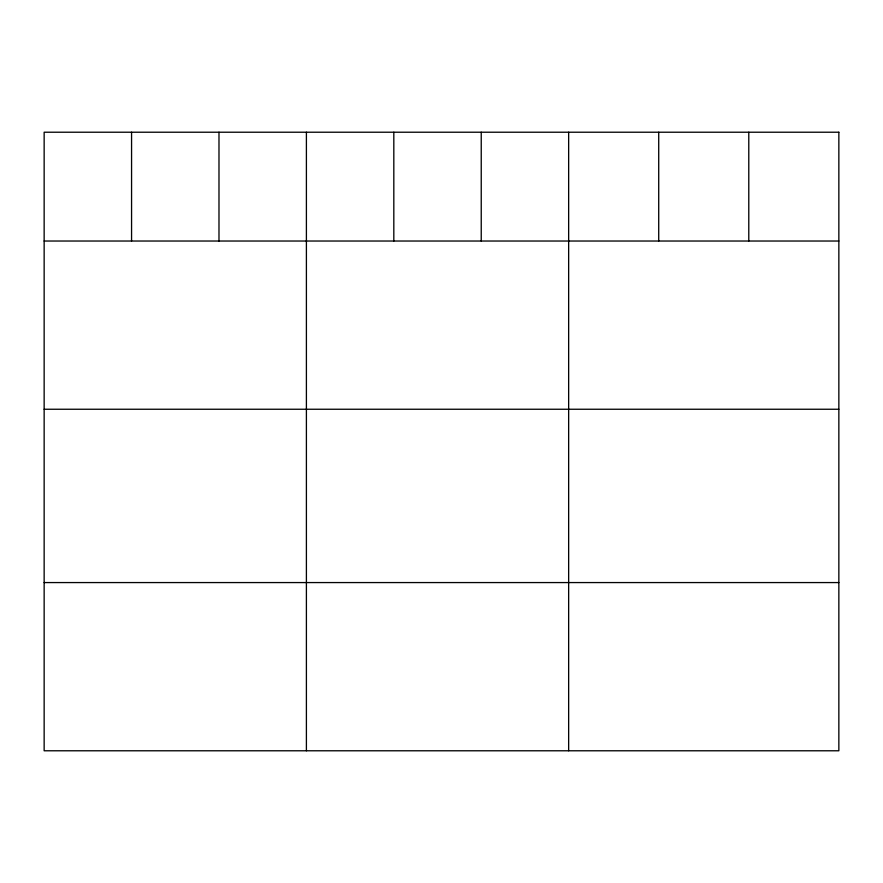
<?xml version="1.0" encoding="UTF-8"?>
<svg xmlns="http://www.w3.org/2000/svg" width="883" height="883" viewBox="0 0 883 883"><rect width="100%" height="100%" fill="white"/><g stroke="black" fill="none" stroke-linecap="round" stroke-linejoin="round"><path stroke-width="1.32" d="M44.15 241.026L838.85 241.026M44.15 409.248L838.85 409.248M44.15 582.57L838.85 582.57M748.784 132.218L748.784 241.026M658.718 132.218L658.718 241.026M568.652 132.218L568.652 750.782M481.235 132.218L481.235 241.026M393.818 132.218L393.818 241.026M306.401 132.218L306.401 750.782M218.984 132.218L218.984 241.026M131.567 132.218L131.567 241.026M838.85 132.218L44.15 132.218L44.15 750.782L838.85 750.782L838.85 132.218"/></g></svg>
